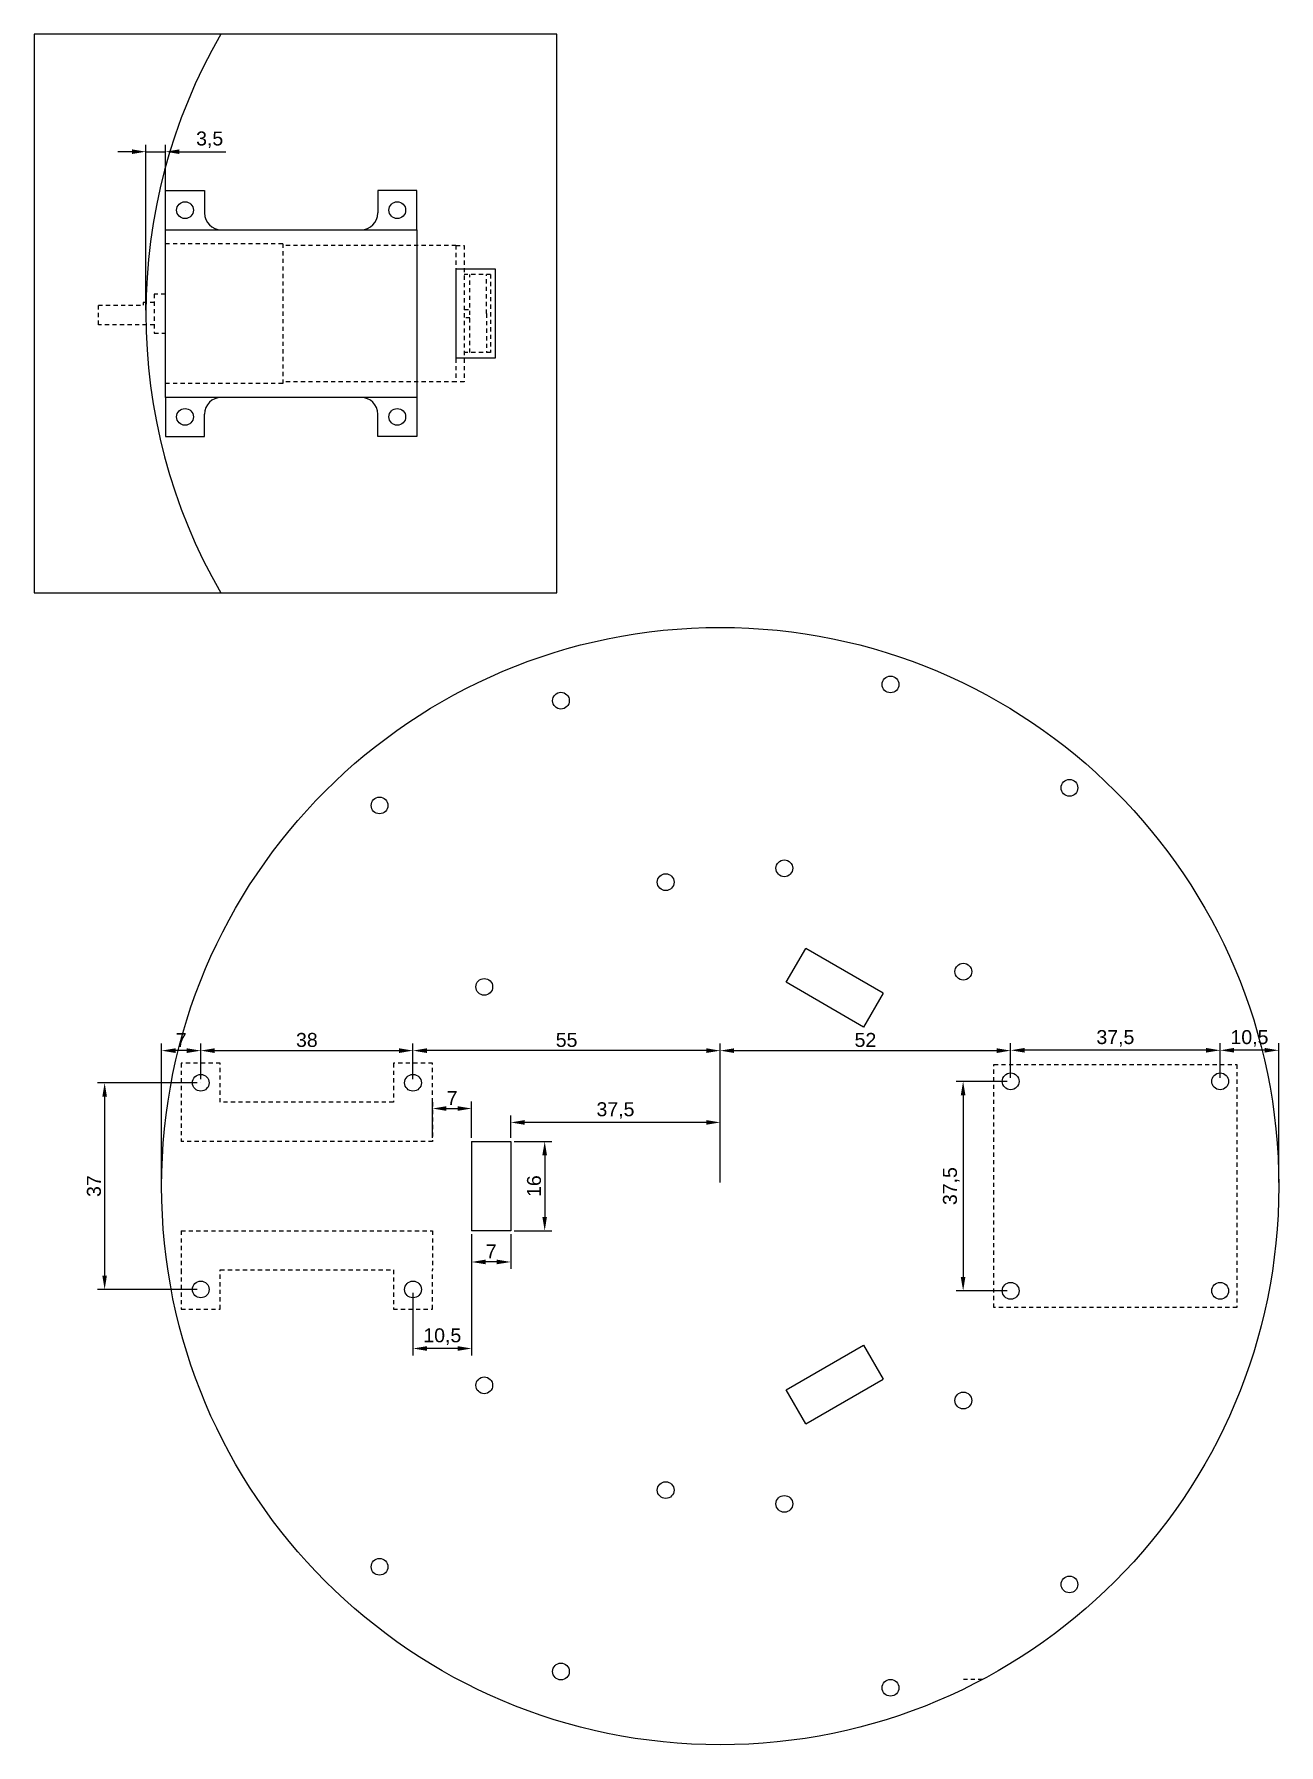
# Model space of a CAD drawing. Header units: millimetres. Extents: x 1896 to 2552, y 1725 to 2072.
# Drawn here: x 2051.1 to 2273.9, y 1765.6 to 2071.8 of the extents above; entities that cross this region are included whole.
import ezdxf

# ---------------------------------------------------------------- set-up
doc = ezdxf.new("R2010")
doc.units = ezdxf.units.MM
doc.linetypes.add('JIS_02_0.7', pattern=[1.35, 0.75, -0.6])
doc.layers.add('corte', color=140, linetype='JIS_02_0.7')
doc.layers.add('dim', color=51, linetype='Continuous')
doc.styles.get("Standard").update_dxf_attribs({"font": 'arial.ttf'})
doc.dimstyles.new('ISO-25', dxfattribs={"dimtxt": 2.5, "dimasz": 2.5, "dimexe": 1.25, "dimexo": 0.625, "dimtad": 1, "dimtxsty": 'Standard', "dimcen": 2.5, "dimadec": 0, "dimazin": 0, "dimtfac": 1, "dimtmove": 0, "dimatfit": 3, "dimfxl": 1, "dimarcsym": 0})

# ---------------------------------------------------------------- blocks, each defined once
blk = doc.blocks.new('*D40')
at = {"layer": 'Defpoints', "color": 0, "transparency": 16777216}
for p in [(2073.91, 1889.85), (2080.91, 1884.1), (2073.91, 1865.6)]:
    blk.add_point(p, dxfattribs=at)
at = {"layer": 'dim', "color": 0, "lineweight": -2, "transparency": 16777216}
for p, q in [((2073.91, 1866.23), (2073.91, 1891.1)), ((2078.41, 1889.85), (2076.41, 1889.85)), ((2080.91, 1884.73), (2080.91, 1891.1))]:
    blk.add_line(p, q, dxfattribs=at)
at = {"layer": 'dim', "color": 0, "transparency": 16777216}
for points in [[(2076.41, 1890.27), (2076.41, 1889.43), (2073.91, 1889.85)], [(2078.41, 1890.27), (2078.41, 1889.43), (2080.91, 1889.85)]]:
    blk.add_solid(points, dxfattribs=at)
at = {"layer": 'dim', "color": 0, "transparency": 16777216, "insert": (2077.41, 1891.73), "char_height": 2.5, "attachment_point": 5}
blk.add_mtext('7', dxfattribs=at)
blk = doc.blocks.new('*D41')
at = {"layer": 'Defpoints', "color": 0, "transparency": 16777216}
for p in [(2118.91, 1889.85), (2080.91, 1884.1), (2118.91, 1884.1)]:
    blk.add_point(p, dxfattribs=at)
at = {"layer": 'dim', "color": 0, "lineweight": -2, "transparency": 16777216}
for p, q in [((2080.91, 1884.73), (2080.91, 1891.1)), ((2083.41, 1889.85), (2116.41, 1889.85)), ((2118.91, 1884.73), (2118.91, 1891.1))]:
    blk.add_line(p, q, dxfattribs=at)
at = {"layer": 'dim', "color": 0, "transparency": 16777216}
for points in [[(2083.41, 1890.27), (2083.41, 1889.43), (2080.91, 1889.85)], [(2116.41, 1890.27), (2116.41, 1889.43), (2118.91, 1889.85)]]:
    blk.add_solid(points, dxfattribs=at)
at = {"layer": 'dim', "color": 0, "transparency": 16777216, "insert": (2099.91, 1891.75), "char_height": 2.5, "attachment_point": 5}
blk.add_mtext('38', dxfattribs=at)
blk = doc.blocks.new('*D42')
at = {"layer": 'Defpoints', "color": 0, "transparency": 16777216}
for p in [(2080.91, 1884.1), (2063.71, 1847.1), (2080.91, 1847.1)]:
    blk.add_point(p, dxfattribs=at)
at = {"layer": 'dim', "color": 0, "lineweight": -2, "transparency": 16777216}
for p, q in [((2080.29, 1884.1), (2062.46, 1884.1)), ((2063.71, 1881.6), (2063.71, 1849.6)), ((2080.29, 1847.1), (2062.46, 1847.1))]:
    blk.add_line(p, q, dxfattribs=at)
at = {"layer": 'dim', "color": 0, "transparency": 16777216}
for points in [[(2063.29, 1881.6), (2064.12, 1881.6), (2063.71, 1884.1)], [(2063.29, 1849.6), (2064.12, 1849.6), (2063.71, 1847.1)]]:
    blk.add_solid(points, dxfattribs=at)
at = {"layer": 'dim', "color": 0, "transparency": 16777216, "insert": (2061.8, 1865.6), "char_height": 2.5, "attachment_point": 5, "rotation": 90}
blk.add_mtext('37', dxfattribs=at)
blk = doc.blocks.new('*D43')
at = {"layer": 'Defpoints', "color": 0, "transparency": 16777216}
for p in [(2136.41, 1873.6), (2136.41, 1857.6), (2142.49, 1857.6)]:
    blk.add_point(p, dxfattribs=at)
at = {"layer": 'dim', "color": 0, "lineweight": -2, "transparency": 16777216}
for p, q in [((2137.04, 1873.6), (2143.74, 1873.6)), ((2142.49, 1871.1), (2142.49, 1860.1)), ((2137.04, 1857.6), (2143.74, 1857.6))]:
    blk.add_line(p, q, dxfattribs=at)
at = {"layer": 'dim', "color": 0, "transparency": 16777216}
for points in [[(2142.07, 1871.1), (2142.9, 1871.1), (2142.49, 1873.6)], [(2142.07, 1860.1), (2142.9, 1860.1), (2142.49, 1857.6)]]:
    blk.add_solid(points, dxfattribs=at)
at = {"layer": 'dim', "color": 0, "transparency": 16777216, "insert": (2140.59, 1865.6), "char_height": 2.5, "attachment_point": 5, "rotation": 90}
blk.add_mtext('16', dxfattribs=at)
blk = doc.blocks.new('*D51')
at = {"layer": 'Defpoints', "color": 0, "transparency": 16777216}
for p in [(2136.41, 1877), (2136.41, 1873.6), (2173.91, 1865.6)]:
    blk.add_point(p, dxfattribs=at)
at = {"layer": 'dim', "color": 0, "lineweight": -2, "transparency": 16777216}
for p, q in [((2136.41, 1874.23), (2136.41, 1878.25)), ((2171.41, 1877), (2138.91, 1877)), ((2173.91, 1866.23), (2173.91, 1878.25))]:
    blk.add_line(p, q, dxfattribs=at)
at = {"layer": 'dim', "color": 0, "transparency": 16777216}
for points in [[(2138.91, 1877.42), (2138.91, 1876.58), (2136.41, 1877)], [(2171.41, 1877.42), (2171.41, 1876.58), (2173.91, 1877)]]:
    blk.add_solid(points, dxfattribs=at)
at = {"layer": 'dim', "color": 0, "transparency": 16777216, "insert": (2155.16, 1879.13), "char_height": 2.5, "attachment_point": 5}
blk.add_mtext('37,5', dxfattribs=at)
blk = doc.blocks.new('*D53')
at = {"layer": 'Defpoints', "color": 0, "transparency": 16777216}
for p in [(2118.91, 1889.85), (2118.91, 1884.1), (2173.91, 1865.6)]:
    blk.add_point(p, dxfattribs=at)
at = {"layer": 'dim', "color": 0, "lineweight": -2, "transparency": 16777216}
for p, q in [((2118.91, 1884.73), (2118.91, 1891.1)), ((2171.41, 1889.85), (2121.41, 1889.85)), ((2173.91, 1866.23), (2173.91, 1891.1))]:
    blk.add_line(p, q, dxfattribs=at)
at = {"layer": 'dim', "color": 0, "transparency": 16777216}
for points in [[(2121.41, 1890.27), (2121.41, 1889.43), (2118.91, 1889.85)], [(2171.41, 1890.27), (2171.41, 1889.43), (2173.91, 1889.85)]]:
    blk.add_solid(points, dxfattribs=at)
at = {"layer": 'dim', "color": 0, "transparency": 16777216, "insert": (2146.41, 1891.75), "char_height": 2.5, "attachment_point": 5}
blk.add_mtext('55', dxfattribs=at)
blk = doc.blocks.new('*D54')
at = {"layer": 'Defpoints', "color": 0, "transparency": 16777216}
for p in [(2129.41, 1857.6), (2136.41, 1857.6), (2129.41, 1852.02)]:
    blk.add_point(p, dxfattribs=at)
at = {"layer": 'dim', "color": 0, "lineweight": -2, "transparency": 16777216}
for p, q in [((2129.41, 1856.98), (2129.41, 1850.77)), ((2136.41, 1856.98), (2136.41, 1850.77)), ((2133.91, 1852.02), (2131.91, 1852.02))]:
    blk.add_line(p, q, dxfattribs=at)
at = {"layer": 'dim', "color": 0, "transparency": 16777216}
for points in [[(2131.91, 1852.44), (2131.91, 1851.61), (2129.41, 1852.02)], [(2133.91, 1852.44), (2133.91, 1851.61), (2136.41, 1852.02)]]:
    blk.add_solid(points, dxfattribs=at)
at = {"layer": 'dim', "color": 0, "transparency": 16777216, "insert": (2132.91, 1853.9), "char_height": 2.5, "attachment_point": 5}
blk.add_mtext('7', dxfattribs=at)
blk = doc.blocks.new('*D56')
at = {"layer": 'Defpoints', "color": 0, "transparency": 16777216}
for p in [(2225.91, 1889.85), (2225.91, 1884.35), (2173.91, 1865.6)]:
    blk.add_point(p, dxfattribs=at)
at = {"layer": 'dim', "color": 0, "lineweight": -2, "transparency": 16777216}
for p, q in [((2173.91, 1866.23), (2173.91, 1891.1)), ((2176.41, 1889.85), (2223.41, 1889.85)), ((2225.91, 1884.98), (2225.91, 1891.1))]:
    blk.add_line(p, q, dxfattribs=at)
at = {"layer": 'dim', "color": 0, "transparency": 16777216}
for points in [[(2176.41, 1890.27), (2176.41, 1889.43), (2173.91, 1889.85)], [(2223.41, 1890.27), (2223.41, 1889.43), (2225.91, 1889.85)]]:
    blk.add_solid(points, dxfattribs=at)
at = {"layer": 'dim', "color": 0, "transparency": 16777216, "insert": (2199.91, 1891.75), "char_height": 2.5, "attachment_point": 5}
blk.add_mtext('52', dxfattribs=at)
blk = doc.blocks.new('*D57')
at = {"layer": 'Defpoints', "color": 0, "transparency": 16777216}
for p in [(2225.91, 1889.91), (2225.91, 1884.35), (2263.41, 1884.35)]:
    blk.add_point(p, dxfattribs=at)
at = {"layer": 'dim', "color": 0, "lineweight": -2, "transparency": 16777216}
for p, q in [((2225.91, 1884.98), (2225.91, 1891.16)), ((2260.91, 1889.91), (2228.41, 1889.91)), ((2263.41, 1884.98), (2263.41, 1891.16))]:
    blk.add_line(p, q, dxfattribs=at)
at = {"layer": 'dim', "color": 0, "transparency": 16777216}
for points in [[(2228.41, 1890.33), (2228.41, 1889.5), (2225.91, 1889.91)], [(2260.91, 1890.33), (2260.91, 1889.5), (2263.41, 1889.91)]]:
    blk.add_solid(points, dxfattribs=at)
at = {"layer": 'dim', "color": 0, "transparency": 16777216, "insert": (2244.66, 1892.04), "char_height": 2.5, "attachment_point": 5}
blk.add_mtext('37,5', dxfattribs=at)
blk = doc.blocks.new('*D58')
at = {"layer": 'Defpoints', "color": 0, "transparency": 16777216}
for p in [(2225.91, 1884.35), (2217.4, 1846.85), (2225.91, 1846.85)]:
    blk.add_point(p, dxfattribs=at)
at = {"layer": 'dim', "color": 0, "lineweight": -2, "transparency": 16777216}
for p, q in [((2225.29, 1884.35), (2216.15, 1884.35)), ((2217.4, 1881.85), (2217.4, 1849.35)), ((2225.29, 1846.85), (2216.15, 1846.85))]:
    blk.add_line(p, q, dxfattribs=at)
at = {"layer": 'dim', "color": 0, "transparency": 16777216}
for points in [[(2216.98, 1881.85), (2217.81, 1881.85), (2217.4, 1884.35)], [(2216.98, 1849.35), (2217.81, 1849.35), (2217.4, 1846.85)]]:
    blk.add_solid(points, dxfattribs=at)
at = {"layer": 'dim', "color": 0, "transparency": 16777216, "insert": (2215.27, 1865.6), "char_height": 2.5, "attachment_point": 5, "rotation": 90}
blk.add_mtext('37,5', dxfattribs=at)
blk = doc.blocks.new('*D102')
at = {"layer": 'Defpoints', "color": 0, "transparency": 16777216}
for p in [(2074.6, 2050.75), (2071.1, 2021.78), (2074.6, 2021.78)]:
    blk.add_point(p, dxfattribs=at)
at = {"layer": 'dim', "color": 0, "lineweight": -2, "transparency": 16777216}
for p, q in [((2071.1, 2022.4), (2071.1, 2052)), ((2074.6, 2022.4), (2074.6, 2052)), ((2068.6, 2050.75), (2066.1, 2050.75)), ((2071.1, 2050.75), (2074.6, 2050.75)), ((2077.1, 2050.75), (2085.42, 2050.75))]:
    blk.add_line(p, q, dxfattribs=at)
at = {"layer": 'dim', "color": 0, "transparency": 16777216}
for points in [[(2068.6, 2051.17), (2068.6, 2050.34), (2071.1, 2050.75)], [(2077.1, 2051.17), (2077.1, 2050.34), (2074.6, 2050.75)]]:
    blk.add_solid(points, dxfattribs=at)
at = {"layer": 'dim', "color": 0, "transparency": 16777216, "insert": (2082.51, 2052.88), "char_height": 2.5, "attachment_point": 5}
blk.add_mtext('3,5', dxfattribs=at)
blk = doc.blocks.new('*D103')
at = {"layer": 'Defpoints', "color": 0, "transparency": 16777216}
for p in [(2129.41, 1879.49), (2122.41, 1873.6), (2129.41, 1873.6)]:
    blk.add_point(p, dxfattribs=at)
at = {"layer": 'dim', "color": 0, "lineweight": -2, "transparency": 16777216}
for p, q in [((2122.41, 1874.23), (2122.41, 1880.74)), ((2129.41, 1874.23), (2129.41, 1880.74)), ((2124.91, 1879.49), (2126.91, 1879.49))]:
    blk.add_line(p, q, dxfattribs=at)
at = {"layer": 'dim', "color": 0, "transparency": 16777216}
for points in [[(2124.91, 1879.9), (2124.91, 1879.07), (2122.41, 1879.49)], [(2126.91, 1879.9), (2126.91, 1879.07), (2129.41, 1879.49)]]:
    blk.add_solid(points, dxfattribs=at)
at = {"layer": 'dim', "color": 0, "transparency": 16777216, "insert": (2125.91, 1881.36), "char_height": 2.5, "attachment_point": 5}
blk.add_mtext('7', dxfattribs=at)
blk = doc.blocks.new('*D105')
at = {"layer": 'Defpoints', "color": 0, "transparency": 16777216}
for p in [(2263.41, 1889.91), (2263.41, 1884.35), (2273.91, 1865.6)]:
    blk.add_point(p, dxfattribs=at)
at = {"layer": 'dim', "color": 0, "lineweight": -2, "transparency": 16777216}
for p, q in [((2263.41, 1884.98), (2263.41, 1891.16)), ((2271.41, 1889.91), (2265.91, 1889.91)), ((2273.91, 1866.23), (2273.91, 1891.16))]:
    blk.add_line(p, q, dxfattribs=at)
at = {"layer": 'dim', "color": 0, "transparency": 16777216}
for points in [[(2265.91, 1890.33), (2265.91, 1889.5), (2263.41, 1889.91)], [(2271.41, 1890.33), (2271.41, 1889.5), (2273.91, 1889.91)]]:
    blk.add_solid(points, dxfattribs=at)
at = {"layer": 'dim', "color": 0, "transparency": 16777216, "insert": (2268.66, 1892.04), "char_height": 2.5, "attachment_point": 5}
blk.add_mtext('10,5', dxfattribs=at)
blk = doc.blocks.new('*D106')
at = {"layer": 'Defpoints', "color": 0, "transparency": 16777216}
for p in [(2129.41, 1857.6), (2118.91, 1847.1), (2118.91, 1836.53)]:
    blk.add_point(p, dxfattribs=at)
at = {"layer": 'dim', "color": 0, "lineweight": -2, "transparency": 16777216}
for p, q in [((2129.41, 1856.98), (2129.41, 1835.28)), ((2118.91, 1846.48), (2118.91, 1835.28)), ((2126.91, 1836.53), (2121.41, 1836.53))]:
    blk.add_line(p, q, dxfattribs=at)
at = {"layer": 'dim', "color": 0, "transparency": 16777216}
for points in [[(2121.41, 1836.95), (2121.41, 1836.12), (2118.91, 1836.53)], [(2126.91, 1836.95), (2126.91, 1836.12), (2129.41, 1836.53)]]:
    blk.add_solid(points, dxfattribs=at)
at = {"layer": 'dim', "color": 0, "transparency": 16777216, "insert": (2124.16, 1838.66), "char_height": 2.5, "attachment_point": 5}
blk.add_mtext('10,5', dxfattribs=at)

msp = doc.modelspace()

# ---------------------------------------------------------------- linework, layer by layer
for p, q in [((2074.6, 2036.779), (2074.6, 2043.779)), ((2074.6, 2043.779), (2081.6, 2043.779)), ((2081.6, 2043.779), (2081.6, 2039.779)), ((2119.6, 2043.779), (2112.6, 2043.779)), ((2112.6, 2043.779), (2112.6, 2039.779)), ((2119.6, 2036.779), (2119.6, 2043.779)), ((2078.1, 2040.279), (2078.1, 2040.279)), ((2074.6, 2006.779), (2074.6, 2036.779)), ((2074.6, 2036.779), (2119.6, 2036.779)), ((2119.6, 2036.779), (2119.6, 2006.779)), ((2126.6, 2029.779), (2126.6, 2013.779)), ((2126.6, 2029.779), (2133.6, 2029.779)), ((2133.6, 2029.779), (2133.6, 2013.779)), ((2133.6, 2013.779), (2126.6, 2013.779)), ((2119.6, 2006.779), (2074.6, 2006.779)), ((2074.6, 2006.779), (2074.6, 1999.779)), ((2119.6, 2006.779), (2119.6, 1999.779)), ((2081.6, 1999.779), (2081.6, 2003.779)), ((2112.6, 1999.779), (2112.6, 2003.779)), ((2074.6, 1999.779), (2081.6, 1999.779)), ((2119.6, 1999.779), (2112.6, 1999.779)), ((2185.735, 1902.079), (2189.235, 1908.141)), ((2203.091, 1900.141), (2189.235, 1908.141)), ((2199.591, 1894.079), (2185.735, 1902.079)), ((2203.091, 1900.141), (2199.591, 1894.079)), ((2080.913, 1884.103), (2080.913, 1884.103)), ((2129.413, 1873.603), (2129.413, 1857.603)), ((2129.413, 1873.603), (2136.413, 1873.603)), ((2136.413, 1873.603), (2136.413, 1857.603)), ((2136.413, 1857.603), (2129.413, 1857.603)), ((2185.735, 1829.127), (2199.591, 1837.127)), ((2199.591, 1837.127), (2203.091, 1831.065)), ((2189.235, 1823.065), (2203.091, 1831.065)), ((2189.235, 1823.065), (2185.735, 1829.127))]:
    msp.add_line(p, q)
for centre, radius in [((2078.1, 2040.279), 1.5), ((2116.1, 2040.279), 1.5), ((2078.1, 2003.279), 1.5), ((2116.1, 2003.279), 1.5), ((2173.913, 1865.603), 100), ((2204.392, 1955.393), 1.5), ((2145.401, 1952.487), 1.5), ((2236.435, 1936.893), 1.5), ((2112.925, 1933.737), 1.5), ((2185.392, 1922.484), 1.5), ((2164.151, 1920.011), 1.5), ((2217.435, 1903.984), 1.5), ((2131.675, 1901.261), 1.5), ((2080.913, 1884.103), 1.5), ((2118.913, 1884.103), 1.5), ((2225.913, 1884.353), 1.5), ((2263.413, 1884.353), 1.5), ((2080.913, 1847.103), 1.5), ((2118.913, 1847.103), 1.5), ((2225.913, 1846.853), 1.5), ((2263.413, 1846.853), 1.5), ((2131.675, 1829.944), 1.5), ((2217.435, 1827.221), 1.5), ((2164.151, 1811.194), 1.5), ((2185.392, 1808.721), 1.5), ((2112.925, 1797.468), 1.5), ((2236.435, 1794.312), 1.5), ((2145.401, 1778.718), 1.5), ((2204.392, 1775.812), 1.5)]:
    msp.add_circle(centre, radius)
for centre, radius, start, end in [((2171.1, 2021.779), 100, 150, 210), ((2084.6, 2039.779), 3, 180, 270), ((2109.6, 2039.779), 3, 270, 0), ((2084.6, 2003.779), 3, 90, 180), ((2109.6, 2003.779), 3, 0, 90)]:
    msp.add_arc(centre, radius, start, end)
at = {"layer": 'corte'}
for p, q in [((2095.6, 2034.279), (2074.6, 2034.279)), ((2074.6, 2009.279), (2074.6, 2034.279)), ((2095.6, 2034.279), (2095.6, 2009.279)), ((2126.6, 2033.979), (2095.6, 2033.979)), ((2126.6, 2033.979), (2126.6, 2009.579)), ((2126.6, 2033.979), (2128.1, 2033.979)), ((2128.1, 2033.979), (2128.1, 2009.579)), ((2132.8, 2028.779), (2128.1, 2028.779)), ((2129.1, 2014.779), (2129.1, 2028.779)), ((2132.1, 2021.779), (2132.1, 2028.779)), ((2132.8, 2028.779), (2132.8, 2014.779)), ((2074.6, 2025.279), (2072.6, 2025.279)), ((2072.6, 2025.279), (2072.6, 2018.279)), ((2062.6, 2019.779), (2062.6, 2023.279)), ((2062.6, 2023.279), (2070.6, 2023.279)), ((2072.6, 2023.779), (2070.6, 2023.779)), ((2070.6, 2023.779), (2070.6, 2023.279)), ((2128.1, 2022.529), (2129.1, 2022.529)), ((2129.1, 2021.029), (2128.1, 2021.029)), ((2132.1, 2021.779), (2132.1, 2014.779)), ((2072.6, 2019.779), (2062.6, 2019.779)), ((2072.6, 2018.279), (2074.6, 2018.279)), ((2132.8, 2014.779), (2128.1, 2014.779)), ((2095.6, 2009.279), (2074.6, 2009.279)), ((2126.6, 2009.579), (2095.6, 2009.579)), ((2128.1, 2009.579), (2126.6, 2009.579)), ((2084.413, 1887.603), (2077.413, 1887.603)), ((2077.413, 1887.603), (2077.413, 1873.603)), ((2084.413, 1880.603), (2084.413, 1887.603)), ((2122.413, 1887.603), (2115.413, 1887.603)), ((2115.413, 1887.603), (2115.413, 1880.603)), ((2122.413, 1880.603), (2122.413, 1887.603)), ((2222.913, 1887.353), (2266.413, 1887.353)), ((2222.913, 1843.853), (2222.913, 1887.353)), ((2266.413, 1887.353), (2266.413, 1843.853)), ((2115.413, 1880.603), (2084.413, 1880.603)), ((2122.413, 1880.603), (2122.413, 1873.603)), ((2122.413, 1873.603), (2077.413, 1873.603)), ((2077.413, 1857.603), (2122.413, 1857.603)), ((2077.413, 1857.603), (2077.413, 1850.603)), ((2122.413, 1857.603), (2122.413, 1850.603)), ((2077.413, 1850.603), (2077.413, 1843.603)), ((2084.413, 1850.603), (2115.413, 1850.603)), ((2084.413, 1843.603), (2084.413, 1850.603)), ((2115.413, 1850.603), (2115.413, 1843.603)), ((2122.413, 1843.603), (2122.413, 1850.603)), ((2077.413, 1843.603), (2084.413, 1843.603)), ((2115.413, 1843.603), (2122.413, 1843.603)), ((2266.413, 1843.853), (2222.913, 1843.853)), ((2220.869, 1777.312), (2217.464, 1777.312))]:
    msp.add_line(p, q, dxfattribs=at)
at = {"layer": 'dim'}
for p, q in [((2144.657, 2071.779), (2051.1, 2071.779)), ((2051.1, 2071.779), (2051.1, 1971.779)), ((2144.657, 1971.779), (2144.657, 2071.779)), ((2051.1, 1971.779), (2144.657, 1971.779))]:
    msp.add_line(p, q, dxfattribs=at)

# ---------------------------------------------------------------- dimensions: what is measured, and where the dimension line sits
for base, p1, p2, picture, middle in [((2074.6, 2050.753), (2071.1, 2021.779), (2074.6, 2021.779), '*D102', (2082.509, 2052.881)), ((2118.913, 1889.851), (2080.913, 1884.103), (2118.913, 1884.103), '*D41', (2099.913, 1891.753)), ((2118.913, 1889.851), (2173.913, 1865.603), (2118.913, 1884.103), '*D53', (2146.413, 1891.747)), ((2225.913, 1889.851), (2173.913, 1865.603), (2225.913, 1884.353), '*D56', (2199.913, 1891.752)), ((2225.913, 1889.914), (2263.413, 1884.353), (2225.913, 1884.353), '*D57', (2244.663, 1892.042)), ((2263.413, 1889.914), (2273.913, 1865.603), (2263.413, 1884.353), '*D105', (2268.663, 1892.042)), ((2129.413, 1879.486), (2122.413, 1873.603), (2129.413, 1873.603), '*D103', (2125.913, 1881.361)), ((2136.413, 1876.998), (2173.913, 1865.603), (2136.413, 1873.603), '*D51', (2155.163, 1879.126)), ((2118.913, 1836.532), (2129.413, 1857.603), (2118.913, 1847.103), '*D106', (2124.163, 1838.66)), ((2129.413, 1852.023), (2136.413, 1857.603), (2129.413, 1857.603), '*D54', (2132.913, 1853.898))]:
    dim = msp.add_linear_dim(base=base, p1=p1, p2=p2, dimstyle='ISO-25', dxfattribs=at)
    dim.commit()
    dim.dimension.update_dxf_attribs({"geometry": picture, "text_midpoint": middle})
dim = msp.add_linear_dim(base=(2073.913, 1889.851), p1=(2080.913, 1884.103), p2=(2073.913, 1865.603), dimstyle='ISO-25', dxfattribs=at)
dim.commit()
dim.dimension.update_dxf_attribs({"geometry": '*D40', "text_midpoint": (2077.413, 1889.851), "dimtype": 160})
for base, p1, p2, picture, middle in [((2063.706, 1847.103), (2080.913, 1884.103), (2080.913, 1847.103), '*D42', (2061.804, 1865.603)), ((2217.396, 1846.853), (2225.913, 1884.353), (2225.913, 1846.853), '*D58', (2215.268, 1865.603)), ((2142.487, 1857.603), (2136.413, 1873.603), (2136.413, 1857.603), '*D43', (2140.586, 1865.603))]:
    dim = msp.add_linear_dim(base=base, p1=p1, p2=p2, angle=90, dimstyle='ISO-25', dxfattribs=at)
    dim.commit()
    dim.dimension.update_dxf_attribs({"geometry": picture, "text_midpoint": middle})

doc.saveas('drawing.dxf')
